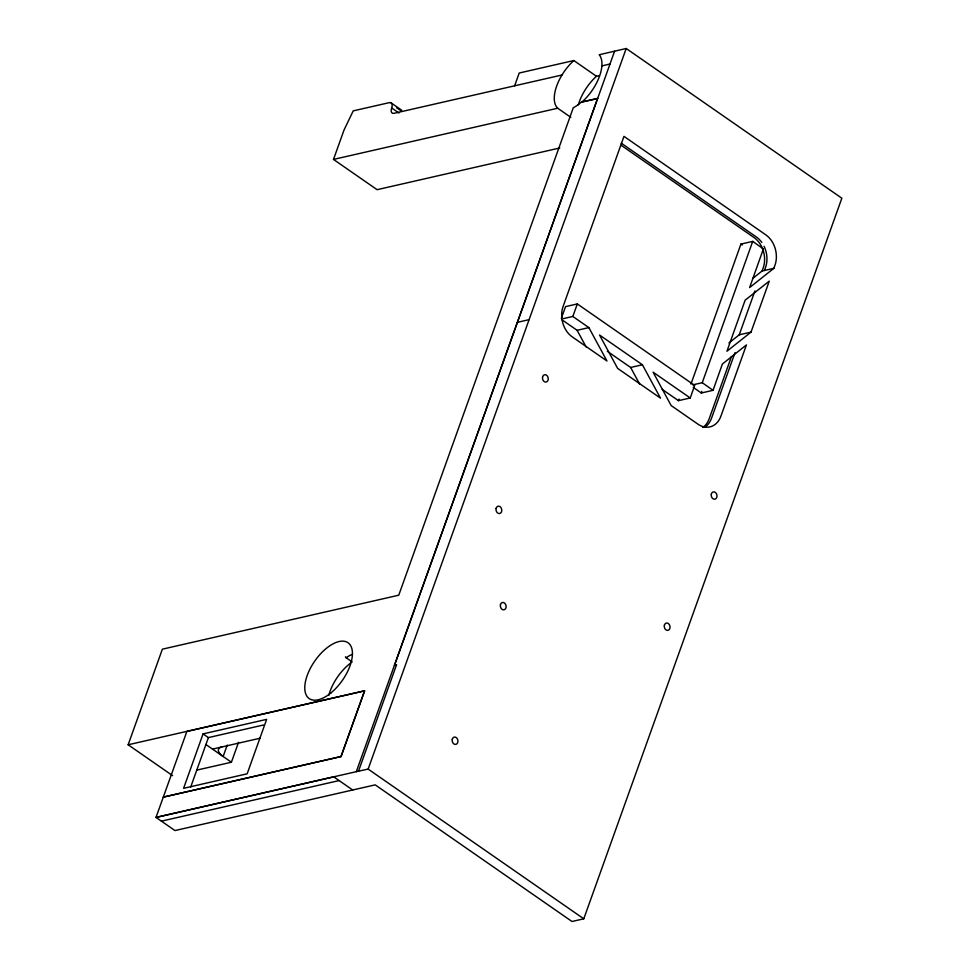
<?xml version="1.0" encoding="UTF-8"?>
<svg xmlns="http://www.w3.org/2000/svg" width="970" height="970" viewBox="0 0 970 970"><rect width="100%" height="100%" fill="white"/><g stroke="black" fill="none" stroke-linecap="round" stroke-linejoin="round"><path stroke-width="1.45" d="M690.943 384.12L740.934 244.076L752.708 241.397L763.39 248.926L749.628 287.556L773.854 268.326L774.969 265.21A22.419 17.108 77.1 0 0 765.851 234.885L623.977 136.37L563.073 306.532A22.419 17.108 77.1 0 0 572.191 336.845L606.965 360.986L588.875 327.605L572.833 316.462L563.412 318.609M692.847 384.847L702.256 382.701L752.708 241.397M693.186 387.297L701.261 393.008L701.843 391.371M701.261 393.008L713.035 390.328L722.407 364.005L746.427 344.932L720.928 416.13A22.419 17.108 77.1 0 1 698.048 424.229L671.155 405.557L653.077 372.177L690.228 397.967L694.702 385.442L577.32 303.937L565.546 306.629L561.339 318.366M559.787 147.974L377.087 189.683L333.498 159.419L344.035 130.004L353.225 110.871L389.261 102.65A7.469 3.71 -55.2 0 1 391.674 107.973A7.469 3.71 -55.2 0 0 394.099 113.308L561.994 75.005A34.011 16.854 -55.2 0 1 573.828 60.54L596.465 76.266L599.29 75.624M172.612 775.648L128.149 744.778L162.378 649.172L398.755 595.204L573.27 107.779A34.011 16.854 -55.2 0 0 581.576 101.947L597.581 98.455L356.305 771.671L156.012 817.395L186.883 731.441L364.599 690.858L341.088 756.539L163.372 797.11L341.088 756.539M203.069 733.89L183.585 788.319L247.156 773.805L266.641 719.376L203.069 733.89L208.404 737.588L263.416 725.026M190.666 787.143L208.404 737.588M227.235 745.081L223.148 756.491A14.95 6.196 19.7 0 1 221.9 746.936M196.898 770.095L231.406 762.226L238.511 742.377M514.621 85.821L519.205 73.017L573.828 60.54M341.003 756.479L364.599 690.858M358.463 771.271L396.512 664.862L394.487 665.323L614.568 51.277M356.305 771.671L368.139 769.089L626.208 48.5L841.851 198.219L583.782 918.808L572.009 921.5L375.208 784.863L174.976 830.562L156.012 817.395M572.833 316.462L577.32 303.937M662.195 389.37L678.454 400.658L679.012 399.094M731.465 356.524L709.155 418.822A22.419 17.108 77.1 0 1 702.789 427.515M728.931 342.992L739.237 334.808L754.951 290.903M752.999 278.22L762.08 271.018L763.196 267.902A22.419 17.108 77.1 0 0 754.078 237.577L621.079 145.221M735.018 352.643L711.507 418.276A22.419 17.108 77.1 0 1 705.141 426.982M764.433 270.472L765.548 267.356A22.419 17.108 77.1 0 0 764.057 246.247M751.01 332.128L769.271 281.13L745.142 300.166L726.954 351.225L751.01 332.128L739.237 334.808M626.208 48.5L599.217 54.744A34.011 16.854 -55.2 0 1 601.873 65.899A34.011 16.854 -55.2 0 1 581.842 102.129L581.576 101.947M601.873 65.899L609.96 64.02M581.842 102.129L597.605 98.528M333.498 159.419L557.701 108.228L570.833 117.346M529.123 319.651L517.422 322.319M762.08 271.018L773.854 268.326M562.066 319.845L577.101 330.297L588.875 327.605M607.365 351.298L630.633 367.46L642.407 364.768L660.497 398.149L617.635 368.394L599.545 335.014L642.407 364.768M678.454 400.658L690.228 397.967M394.487 665.323L396.512 664.862M128.149 744.778L364.514 690.81M212.491 749.095L260.287 738.182M156.085 817.443L333.801 776.861M161.42 821.153L339.136 780.571M561.957 74.981L561.994 75.005A34.011 16.854 -55.2 0 0 557.701 108.228M621.212 143.136L756.43 237.044A22.419 17.108 77.1 0 1 761.838 242.476M390.837 102.699L401.738 110.265M396.524 107.694L401.374 111.053M391.674 107.973L398.949 113.017M345.429 656.823A17.569 8.706 -55.2 0 0 346.132 657.733L352.195 661.94M368.139 769.089L583.782 918.808M333.728 776.812L352.68 790.004M205.895 744.523L231.406 762.226M740.934 244.076L742.268 245.022M702.256 382.701L713.035 390.328M630.633 367.46L639.679 384.144M577.101 330.297L586.147 346.981M578.362 104.772A34.011 16.854 -55.2 0 1 596.465 76.266M346.132 657.733A34.011 16.854 -55.2 0 1 351.964 654.447M328.781 695.381A34.011 16.854 -55.2 0 1 350.485 663.177M711.325 494.094A3.734 2.849 77.1 0 0 714.781 499.223A3.734 2.849 77.1 0 0 716.212 493.342A3.734 2.849 77.1 0 0 711.325 494.094M542.582 376.942A3.734 2.849 77.1 0 0 546.049 382.071A3.734 2.849 77.1 0 0 547.468 376.178A3.734 2.849 77.1 0 0 542.582 376.942M664.365 625.238A3.734 2.849 77.1 0 0 667.833 630.367A3.734 2.849 77.1 0 0 669.251 624.474A3.734 2.849 77.1 0 0 664.365 625.238M496.106 508.413A3.734 2.849 77.1 0 0 499.574 513.542A3.734 2.849 77.1 0 0 500.993 507.649A3.734 2.849 77.1 0 0 496.106 508.413M452.262 739.273A3.734 2.849 77.1 0 0 455.73 744.414A3.734 2.849 77.1 0 0 457.149 738.522A3.734 2.849 77.1 0 0 452.262 739.273M500.447 604.686A3.734 2.849 77.1 0 0 503.915 609.815A3.734 2.849 77.1 0 0 505.334 603.934A3.734 2.849 77.1 0 0 500.447 604.686M330.843 692.992A34.011 16.854 -55.2 0 0 348.024 642.746A34.011 16.854 -55.2 0 0 306.932 676.248A34.011 16.854 -55.2 0 0 330.843 692.992"/></g></svg>
